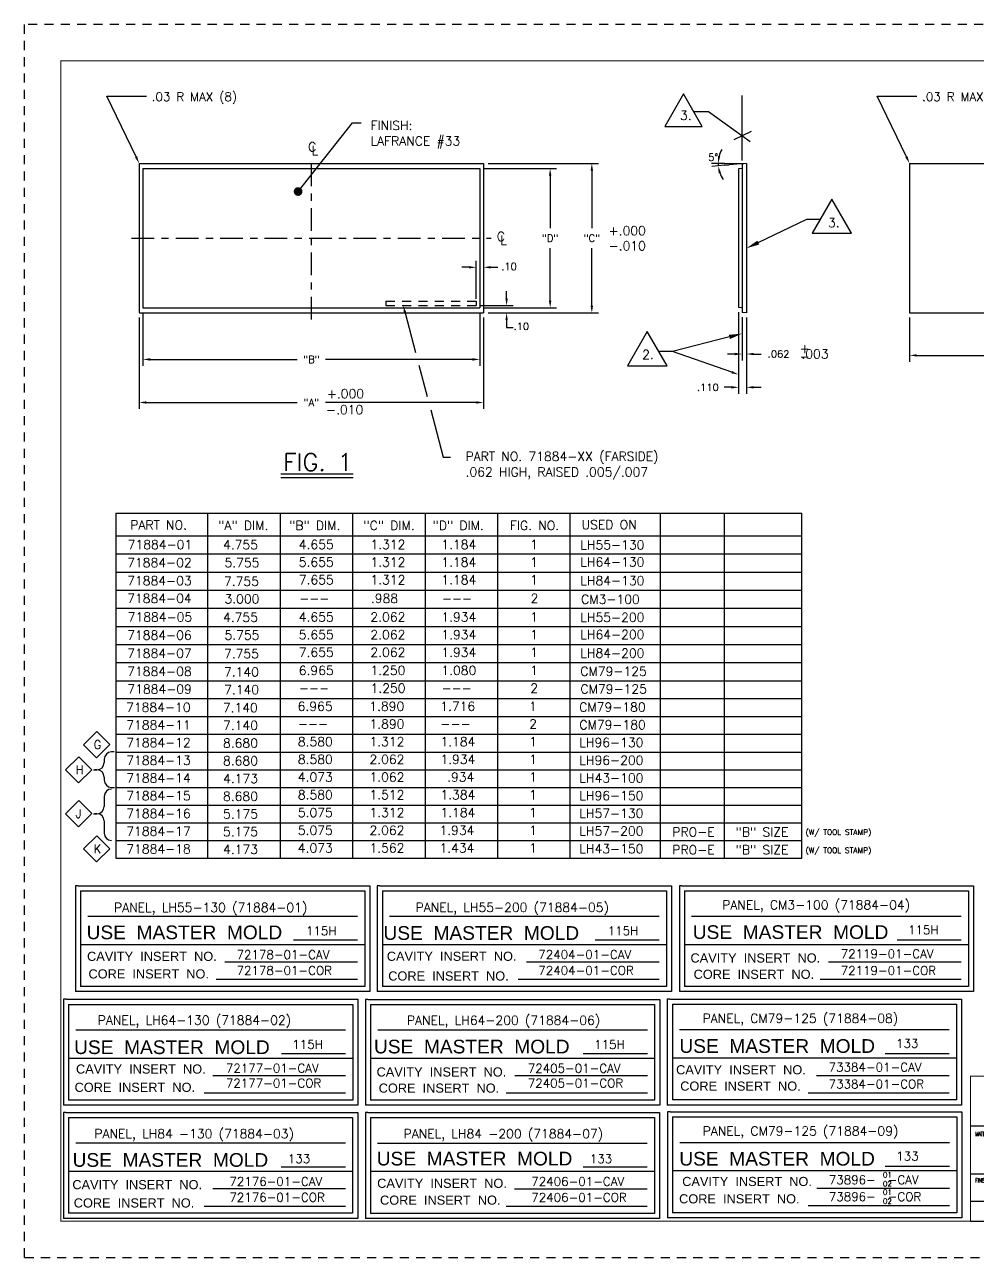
# Model space of a CAD drawing. Extents: x -24.6 to 21.5, y -2 to 16.6.
# Drawn here: x -0.5 to 12.64, y -0.5 to 16.5 of the extents above; entities that cross this region are included whole.
import ezdxf
from ezdxf.enums import TextEntityAlignment as Align

# ---------------------------------------------------------------- set-up
doc = ezdxf.new("R2010")
doc.units = 0
doc.header["$LTSCALE"] = 0.25
doc.header["$PDSIZE"] = 5
doc.linetypes.add('CENTER', pattern=[2, 1.25, -0.25, 0.25, -0.25])
doc.linetypes.add('DASHED', pattern=[0.75, 0.5, -0.25])
doc.layers.get('0').update_dxf_attribs({"linetype": 'CONTINUOUS'})
doc.layers.get('DEFPOINTS').update_dxf_attribs({"linetype": 'CONTINUOUS'})
for name, color, linetype in [('BOR', 5, 'CONTINUOUS'), ('CL', 7, 'CENTER'), ('DIM', 7, 'CONTINUOUS'), ('HID', 7, 'DASHED'), ('TEX', 7, 'CONTINUOUS'), ('TXT', 7, 'CONTINUOUS')]:
    doc.layers.add(name, color=color, linetype=linetype)
doc.styles.add('SANSSERIF', font='sas_____.pfb', dxfattribs={"height": 0.27})
doc.styles.get("Standard").update_dxf_attribs({"font": 'SIMPLEX.SHX'})
doc.dimstyles.get("Standard").update_dxf_attribs({"dimtxt": 0.18, "dimasz": 0.18, "dimexe": 0.18, "dimexo": 0.0625, "dimgap": 0.09, "dimtad": 0, "dimtih": 1, "dimtoh": 1, "dimzin": 0, "dimcen": 0.09, "dimazin": 3, "dimtfac": 1, "dimtofl": 0, "dimtmove": 0, "dimatfit": 3})

# ---------------------------------------------------------------- blocks, each defined once
blk = doc.blocks.new('CSIZE')
at = {"layer": 'BOR'}
for p, q in [((20, 16.5), (20, 15.625)), ((20, 16.125), (21.5, 16.125)), ((20.38, 16.125), (20.38, 15.625)), ((20, 15.875), (21.5, 15.875)), ((20, 15.625), (21.5, 15.625))]:
    blk.add_line(p, q, dxfattribs=at)
at = {"layer": 'BOR', "color": 5, "linetype": 'CONTINUOUS'}
for p, q in [((21.5, 0.5), (21.5, 3.44)), ((17.25, 0.5), (17.25, 2.5)), ((15.25, 2.25), (17.25, 2.25)), ((16.625, 2.25), (16.625, 1.062)), ((15.25, 2.062), (17.25, 2.062)), ((17.25, 2), (21.5, 2)), ((13.05, 1.812), (17.25, 1.812)), ((15.25, 1.562), (17.25, 1.562)), ((15.25, 1.312), (17.25, 1.312)), ((17.25, 1.25), (21.5, 1.25)), ((17.63, 0.75), (17.63, 1.25)), ((18.75, 0.75), (18.75, 1.25)), ((21.12, 0.75), (21.12, 1.25)), ((13.05, 1.15), (15.25, 1.15)), ((15.25, 1.062), (17.25, 1.062)), ((13.05, 0.775), (15.25, 0.775)), ((17.25, 0.75), (21.5, 0.75)), ((18.25, 0.5), (18.25, 0.75)), ((19.75, 0.5), (19.75, 0.75)), ((13.05, 0.5), (21.5, 0.5))]:
    blk.add_line(p, q, dxfattribs=at)
at = {"layer": 'BOR', "color": 1, "linetype": 'CONTINUOUS'}
for p, q in [((16.526, 3.149), (19.908, 3.149)), ((17.641, 2.469), (17.535, 2.469)), ((17.535, 2.469), (17.535, 2.279)), ((17.626, 2.427), (17.596, 2.427)), ((17.596, 2.427), (17.596, 2.381)), ((17.626, 2.381), (17.596, 2.381)), ((17.751, 2.469), (17.676, 2.279)), ((17.751, 2.469), (17.814, 2.469)), ((17.757, 2.347), (17.782, 2.417)), ((17.782, 2.417), (17.807, 2.347)), ((17.814, 2.469), (17.889, 2.279)), ((18.061, 2.398), (18.002, 2.398)), ((18.084, 2.309), (18.084, 2.469)), ((18.137, 2.469), (18.084, 2.469)), ((18.137, 2.309), (18.137, 2.469)), ((18.274, 2.469), (18.145, 2.469)), ((18.145, 2.301), (18.145, 2.445)), ((18.213, 2.301), (18.213, 2.393)), ((18.221, 2.309), (18.221, 2.404)), ((18.274, 2.309), (18.274, 2.469)), ((18.454, 2.469), (18.289, 2.469)), ((18.289, 2.421), (18.289, 2.469)), ((18.342, 2.421), (18.289, 2.421)), ((18.342, 2.279), (18.342, 2.421)), ((18.401, 2.279), (18.401, 2.421)), ((18.454, 2.421), (18.401, 2.421)), ((18.454, 2.421), (18.454, 2.469)), ((18.462, 2.279), (18.462, 2.469)), ((18.52, 2.469), (18.462, 2.469)), ((18.52, 2.469), (18.611, 2.469)), ((18.611, 2.421), (18.52, 2.421)), ((18.52, 2.421), (18.52, 2.394)), ((18.604, 2.394), (18.52, 2.394)), ((18.604, 2.394), (18.604, 2.353)), ((18.611, 2.469), (18.611, 2.421)), ((18.798, 2.398), (18.739, 2.398)), ((17.596, 2.279), (17.535, 2.279)), ((17.641, 2.339), (17.596, 2.339)), ((17.596, 2.339), (17.596, 2.279)), ((17.676, 2.279), (17.737, 2.279)), ((17.737, 2.279), (17.749, 2.305)), ((17.749, 2.305), (17.816, 2.305)), ((17.757, 2.347), (17.807, 2.347)), ((17.828, 2.279), (17.816, 2.305)), ((17.889, 2.279), (17.828, 2.279)), ((18.061, 2.353), (18.002, 2.353)), ((18.137, 2.309), (18.084, 2.309)), ((18.084, 2.279), (18.084, 2.301)), ((18.145, 2.301), (18.084, 2.301)), ((18.274, 2.279), (18.084, 2.279)), ((18.274, 2.301), (18.213, 2.301)), ((18.274, 2.309), (18.221, 2.309)), ((18.274, 2.279), (18.274, 2.301)), ((18.401, 2.279), (18.342, 2.279)), ((18.52, 2.279), (18.462, 2.279)), ((18.52, 2.279), (18.462, 2.279)), ((18.604, 2.353), (18.52, 2.353)), ((18.52, 2.353), (18.52, 2.326)), ((18.611, 2.326), (18.52, 2.326)), ((18.52, 2.279), (18.611, 2.279)), ((18.611, 2.279), (18.611, 2.326)), ((18.799, 2.353), (18.74, 2.353))]:
    blk.add_line(p, q, dxfattribs=at)
at = {"layer": 'BOR', "const_width": 0.015}
blk.add_lwpolyline([(0.5, 0.5), (0.5, 16.5), (21.5, 16.5), (21.5, 0.5)], close=True, dxfattribs=at)
at = {"layer": 'BOR', "color": 5, "linetype": 'CONTINUOUS', "const_width": 0.015}
for points in [[(15.25, 0.5), (15.25, 3.44), (21.5, 3.44)], [(13.05, 0.5), (13.05, 2.5), (15.25, 2.5)]]:
    blk.add_lwpolyline(points, dxfattribs=at)
at = {"layer": 'BOR', "color": 5, "linetype": 'CONTINUOUS'}
blk.add_lwpolyline([(15.25, 2.5), (21.5, 2.5)], dxfattribs=at)
at = {"layer": 'BOR', "color": 1, "linetype": 'CONTINUOUS'}
for centre, radius, start, end in [((17.626, 2.404), 0.023, 270, 90), ((17.641, 2.404), 0.0648, 270, 90), ((17.969, 2.374), 0.095, 14.9452, 347.2291), ((17.979, 2.374), 0.0486, 154.3898, 205.6102), ((17.969, 2.393), 0.0333, 8.2132, 177.8455), ((18.276, 2.545), 0.151, 210.3966, 248.8743), ((18.268, 2.534), 0.151, 215.6757, 248.8743), ((18.706, 2.374), 0.095, 14.9452, 347.2291), ((18.717, 2.374), 0.0486, 154.3898, 205.6102), ((18.706, 2.393), 0.0333, 8.2132, 177.8455), ((17.969, 2.354), 0.0333, 182.1545, 357.8455), ((18.706, 2.354), 0.0333, 182.1545, 357.8455)]:
    blk.add_arc(centre, radius, start, end, dxfattribs=at)
at = {"layer": 'BOR', "color": 1}
for s, width, p, p2 in [('REVISIONS', 1.1027, (20.249, 16.246), (21.26, 16.246)), ('LET.', 0.795169, (20.065, 15.929), (20.33, 15.929)), ('ECN NO.', 0.742851, (20.438, 15.92), (20.999, 15.92)), ('ENG. REL.', 0.54341, (20.474, 15.695), (20.959, 15.695))]:
    blk.add_text(s, height=0.125, dxfattribs=dict(at, width=width)).set_placement(p, p2, align=Align.FIT)
blk.add_text('A', height=0.125, dxfattribs=at).set_placement((20.195, 15.708), align=Align.CENTER)
at = {"layer": 'BOR', "color": 1, "linetype": 'CONTINUOUS'}
for s, height, width, p in [('C.A.D. GENERATED DRAWING', 0.17, 0.860215, (16.611, 3.176)), ('THIS DOCUMENT HAS BEEN ISSUED FOR ENGINEERING INFORMATIONAL', 0.10625, 0.860215, (15.75, 2.96)), ('PURPOSES ONLY. ANY REVISIONS TO THE CONTENT OF THIS DOCUMENT', 0.10625, 0.860215, (15.75, 2.79)), ('MUST BE INCORPORATED INTO THE ORIGINATING GRAPHICS FILE.', 0.10625, 0.860215, (15.75, 2.62)), ('UNLESS OTHERWISE SPECIFIED DIMENSIONS ARE IN INCHES', 0.0625, 0.537634, (13.315, 2.382)), ('CONTRACT NO.', 0.0625, 0.537634, (15.344, 2.405)), ('ENTERPRISE & EXECUTIVE AVES.', 0.1, 0.860215, (19.184, 2.316)), ('TOLERANCES ARE:', 0.0625, 0.537634, (13.315, 2.277)), ('FRACTIONS', 0.0625, 0.537634, (13.605, 2.179)), ('DECIMALS', 0.0625, 0.537634, (14.141, 2.179)), ('ANGLES', 0.0625, 0.537634, (14.66, 2.179)), ('+', 0.0625, 0.537634, (13.675, 2.041)), ('.XX', 0.0625, 0.537634, (14.139, 2.026)), ('+', 0.0625, 0.537634, (14.328, 2.038)), ('+', 0.0625, 0.537634, (14.72, 2.04)), ('APPROVALS', 0.0625, 0.537634, (15.795, 2.122)), ('DATE', 0.0625, 0.537634, (16.875, 2.122)), ('Subsidiary of LaFrance Corp', 0.08, 0.860215, (17.343, 2.1)), ('PHILADELPHIA, PA. 19153', 0.1, 0.860215, (19.315, 2.1)), ('-', 0.0625, 0.537634, (13.675, 2.008)), ('.XXX', 0.0625, 0.537634, (14.139, 1.897)), ('-', 0.0625, 0.537634, (14.328, 2.005)), ('+', 0.0625, 0.537634, (14.328, 1.905)), ('-', 0.0625, 0.537634, (14.328, 1.872)), ('-', 0.0625, 0.537634, (14.72, 2.007)), ('DRAWN', 0.0625, 0.537634, (15.344, 1.968)), ('MATERIAL', 0.0625, 0.537634, (13.118, 1.669)), ('CHECKED', 0.0625, 0.537634, (15.344, 1.723)), ('ENG.', 0.0625, 0.537634, (15.344, 1.471)), ('SIZE', 0.12, 0.537634, (17.283, 1.109)), ('CODE IDENT. NO.', 0.12, 0.537634, (17.668, 1.102)), ('DWG NO.', 0.12, 0.537634, (18.794, 1.103)), ('REV', 0.12, 0.537634, (21.217, 1.11)), ('FINISH', 0.0625, 0.537634, (13.118, 1.03)), ('C', 0.188, 0.860215, (17.342, 0.815)), ('SCALE', 0.12, 0.537634, (17.297, 0.584)), ('SHEET', 0.12, 0.537634, (19.79, 0.581)), ('OF', 0.12, 0.537634, (20.566, 0.576)), ('DO NOT SCALE DRAWING', 0.1, 0.537634, (13.507, 0.576)), ('1:1', 0.125, 0.860215, (17.705, 0.55)), ('1', 0.125, 0.860215, (20.247, 0.55))]:
    blk.add_text(s, height=height, dxfattribs=dict(at, width=width)).set_placement(p)
at = {"layer": 'BOR', "color": 1}
for tag, height, p in [('NAME', 0.06, (15.744, 1.881)), ('DATE', 0.06, (16.87, 1.875)), ('DRAWING', 0.15, (19.379, 1.671)), ('DRAWING', 0.15, (19.379, 1.355)), ('NUMBER', 0.15, (20, 0.894)), ('REVISION', 0.15, (21.391, 0.894))]:
    blk.add_attdef(tag, text='', height=height, dxfattribs=at).set_placement(p, align=Align.CENTER)
blk.add_attdef('CAD', (19.809, 0.375), '', height=0.06, dxfattribs=at)
blk = doc.blocks.new('*D17')
at = {"color": 7}
for p, q in [((9.157, 14.587), (8.978, 14.587)), ((9.157, 14.56), (8.98, 14.545))]:
    blk.add_line(p, q, dxfattribs=at)
for start, end in [(150.6783, 165.3392), (180, 185), (199.6608, 214.3217)]:
    blk.add_arc((9.46, 14.587), 0.392, start, end, dxfattribs=at)
for points in [[(9.097, 14.684), (9.064, 14.688), (9.068, 14.587)], [(9.074, 14.451), (9.107, 14.458), (9.069, 14.552)]]:
    blk.add_solid(points, dxfattribs=at)
at = {"layer": 'DEFPOINTS', "color": 0}
for p in [(9.068, 14.564), (9.22, 14.587), (9.22, 14.566), (9.379, 14.58), (9.424, 14.587)]:
    blk.add_point(p, dxfattribs=at)
at = {"color": 7}
blk.add_text('5%%D', height=0.1, dxfattribs=at).set_placement((8.93, 14.621))

msp = doc.modelspace()

# ---------------------------------------------------------------- linework, layer by layer
at = {"color": 7}
for p, q in [((1.03705, 14.67667), (0.63175, 15.51494)), ((11.66531, 14.67667), (11.26001, 15.51494)), ((5.77858, 14.51764), (5.77858, 12.59364)), ((5.83058, 14.58664), (5.83058, 12.52464)), ((1.13258, 12.59364), (5.77858, 12.59364)), ((1.08058, 12.52464), (5.83058, 12.52464))]:
    msp.add_line(p, q, dxfattribs=at)
for p, q in [((1.08058, 14.58664), (5.83058, 14.58664)), ((1.08058, 14.58664), (1.08058, 12.52464)), ((1.13258, 14.51764), (1.13258, 12.59364)), ((1.13258, 14.51764), (5.77858, 14.51764)), ((9.22004, 14.58664), (9.42367, 14.58664)), ((9.37866, 14.57955), (9.22004, 14.56567)), ((9.39771, 14.51764), (9.34971, 14.51344)), ((9.34971, 14.51344), (9.34971, 12.59784)), ((9.45971, 14.58664), (9.39771, 14.58122)), ((9.39771, 14.58122), (9.39771, 12.53007)), ((9.45971, 14.58664), (9.45971, 12.52464)), ((11.70884, 14.58664), (16.45884, 14.58664)), ((11.70884, 14.58664), (11.70884, 12.52464)), ((9.39771, 12.59364), (9.34971, 12.59784)), ((9.45971, 12.52464), (9.39771, 12.53007)), ((9.45971, 12.52464), (9.39771, 12.53007)), ((11.70884, 12.52464), (16.45884, 12.52464)), ((0.7592, 9.76336), (10.22354, 9.76336)), ((0.7592, 9.76336), (0.7592, 5.00329)), ((2.02354, 9.76336), (2.02354, 5.00329)), ((3.02354, 9.76336), (3.02354, 5.00329)), ((4.02354, 9.76336), (4.02354, 5.00329)), ((5.02354, 9.76336), (5.02354, 5.00329)), ((6.02354, 9.76336), (6.02354, 5.00329)), ((7.02354, 9.76336), (7.02354, 5.00329)), ((8.27354, 5.00329), (8.27354, 9.76336)), ((9.15354, 5.00329), (9.15354, 9.76336)), ((10.22354, 5.00329), (10.22354, 9.76336)), ((0.7592, 9.45136), (10.22354, 9.45136)), ((0.7592, 9.20136), (10.22354, 9.20136)), ((0.7592, 8.95136), (10.22354, 8.95136)), ((0.7592, 8.70136), (10.22354, 8.70136)), ((0.7592, 8.45136), (10.22354, 8.45136)), ((0.7592, 8.20136), (10.22354, 8.20136)), ((0.7592, 7.95136), (10.22354, 7.95136)), ((0.7592, 7.70136), (10.22354, 7.70136)), ((0.7592, 7.45136), (10.22354, 7.45136)), ((0.7592, 7.20713), (10.22354, 7.20713)), ((0.7592, 6.95713), (10.22354, 6.95713)), ((0.7592, 6.7129), (10.22354, 6.7129)), ((0.7592, 6.46867), (10.22354, 6.46867)), ((0.7592, 6.22444), (10.22354, 6.22444)), ((0.7592, 5.98021), (10.22354, 5.98021)), ((0.7592, 5.73598), (10.22354, 5.73598)), ((0.7592, 5.49175), (10.22354, 5.49175)), ((0.7592, 5.24752), (10.22354, 5.24752)), ((0.7592, 5.00329), (10.22354, 5.00329))]:
    msp.add_line(p, q)
at = {"color": 7, "linetype": 'BYBLOCK'}
for p, q in [((5.84158, 14.51764), (6.84, 14.51764)), ((5.89358, 14.58664), (7.41538, 14.58664)), ((7.32538, 14.48664), (7.32538, 13.69564)), ((6.75, 14.41764), (6.75, 13.69564)), ((5.83058, 13.49264), (5.83058, 13.06347)), ((6.75, 12.69364), (6.75, 13.41564)), ((7.32538, 12.62464), (7.32538, 13.41564)), ((5.63058, 13.15347), (5.53058, 13.15347)), ((5.73058, 12.71864), (5.73058, 13.24347)), ((5.93058, 13.15347), (6.03058, 13.15347)), ((6.14953, 12.72464), (6.14953, 12.82464)), ((5.79358, 12.62464), (6.23953, 12.62464)), ((5.84158, 12.59364), (6.84, 12.59364)), ((1.08058, 12.46164), (1.08058, 11.19961)), ((1.13258, 12.53064), (1.13258, 11.79332)), ((5.77858, 12.53064), (5.77858, 11.79332)), ((5.83058, 12.46164), (5.83058, 11.19961)), ((5.89358, 12.52464), (6.23953, 12.52464)), ((6.11087, 12.52464), (7.41538, 12.52464)), ((6.14953, 12.42464), (6.14953, 12.32464)), ((9.34971, 12.53484), (9.34971, 11.40846)), ((9.39771, 12.46707), (9.39771, 11.86769)), ((9.45971, 12.46164), (9.45971, 11.86769)), ((9.45971, 12.46164), (9.45971, 11.40846)), ((11.70884, 12.46164), (11.70884, 11.84897)), ((9.29771, 11.95769), (9.19771, 11.95769)), ((9.55971, 11.95769), (9.65971, 11.95769)), ((11.80884, 11.93897), (13.8867, 11.93897)), ((1.23258, 11.88332), (3.26081, 11.88332)), ((5.67858, 11.88332), (3.65034, 11.88332)), ((9.24971, 11.49846), (9.14971, 11.49846)), ((9.55971, 11.49846), (9.65971, 11.49846)), ((1.18058, 11.28961), (3.25843, 11.28961)), ((5.73058, 11.28961), (3.65272, 11.28961))]:
    msp.add_line(p, q, dxfattribs=at)
at = {"color": 7}
for points in [[(1.05205, 14.68393), (1.02204, 14.66942), (1.08058, 14.58664)], [(11.68032, 14.68393), (11.65031, 14.66942), (11.70884, 14.58664)]]:
    msp.add_solid(points, dxfattribs=at)
at = {"color": 7, "linetype": 'BYBLOCK'}
for points in [[(6.73333, 14.41764), (6.76667, 14.41764), (6.75, 14.51764)], [(7.30871, 14.48664), (7.34205, 14.48664), (7.32538, 14.58664)], [(5.63058, 13.17013), (5.63058, 13.1368), (5.73058, 13.15347)], [(5.93058, 13.17013), (5.93058, 13.1368), (5.83058, 13.15347)], [(6.13287, 12.72464), (6.1662, 12.72464), (6.14953, 12.62464)], [(6.73333, 12.69364), (6.76667, 12.69364), (6.75, 12.59364)], [(7.30871, 12.62464), (7.34205, 12.62464), (7.32538, 12.52464)], [(6.13287, 12.42464), (6.1662, 12.42464), (6.14953, 12.52464)], [(9.29771, 11.97436), (9.29771, 11.94102), (9.39771, 11.95769)], [(9.55971, 11.97436), (9.55971, 11.94102), (9.45971, 11.95769)], [(11.80884, 11.95563), (11.80884, 11.9223), (11.70884, 11.93897)], [(1.23258, 11.89999), (1.23258, 11.86666), (1.13258, 11.88332)], [(5.67858, 11.89999), (5.67858, 11.86666), (5.77858, 11.88332)], [(9.24971, 11.51513), (9.24971, 11.4818), (9.34971, 11.49846)], [(9.55971, 11.51513), (9.55971, 11.4818), (9.45971, 11.49846)], [(1.18058, 11.30628), (1.18058, 11.27295), (1.08058, 11.28961)], [(5.73058, 11.30628), (5.73058, 11.27295), (5.83058, 11.28961)]]:
    msp.add_solid(points, dxfattribs=at)
at = {"layer": 'BOR'}
for p, q in [((0.49445, 6.751), (0.31196, 6.56851)), ((0.67386, 6.5716), (0.49445, 6.751)), ((0.31196, 6.56851), (0.49137, 6.38911)), ((0.49137, 6.38911), (0.67386, 6.5716)), ((0.24597, 6.40427), (0.06348, 6.22178)), ((0.42538, 6.22487), (0.24597, 6.40427)), ((0.06348, 6.22178), (0.24289, 6.04238)), ((0.24289, 6.04238), (0.42538, 6.22487)), ((0.24597, 5.79864), (0.06348, 5.61615)), ((0.42538, 5.61923), (0.24597, 5.79864)), ((0.06348, 5.61615), (0.24289, 5.43674)), ((0.24289, 5.43674), (0.42538, 5.61923)), ((0.49445, 5.31459), (0.31196, 5.1321)), ((0.67386, 5.13519), (0.49445, 5.31459)), ((0.31196, 5.1321), (0.49137, 4.9527)), ((0.49137, 4.9527), (0.67386, 5.13519))]:
    msp.add_line(p, q, dxfattribs=at)
at = {"layer": 'CL'}
for p, q in [((3.45558, 12.43362), (3.45558, 14.67766)), ((0.97389, 13.55564), (5.93726, 13.55564))]:
    msp.add_line(p, q, dxfattribs=at)
at = {"layer": 'DEFPOINTS', "color": 0, "linetype": 'BYBLOCK'}
for p in [(5.77858, 14.51764), (5.83058, 14.58664), (5.83058, 13.55564), (1.13258, 12.59364), (5.73058, 12.65564), (5.73058, 12.62464), (5.77858, 12.59364), (5.77858, 12.59364), (6.75, 12.59364), (9.34971, 12.59784), (1.08058, 12.52464), (5.83058, 12.52464), (5.83058, 12.52464), (9.39771, 12.53007), (9.45971, 12.52464), (9.45971, 12.52464), (11.70884, 12.52464)]:
    msp.add_point(p, dxfattribs=at)
at = {"layer": 'DEFPOINTS', "color": 7, "linetype": 'BYBLOCK'}
for p in [(5.83058, 13.15347), (6.04787, 12.52464), (6.14953, 12.52464), (7.32538, 12.52464), (9.45971, 11.95769), (5.77858, 11.88332), (9.34971, 11.49846), (5.83058, 11.28961)]:
    msp.add_point(p, dxfattribs=at)
at = {"layer": 'DIM'}
for p, q in [((9.39771, 14.62477), (9.39771, 15.52167)), ((8.73189, 15.30116), (8.93702, 15.30116)), ((8.93702, 15.30116), (9.50897, 14.88993)), ((9.52546, 15.02732), (9.28349, 14.91191)), ((9.15704, 14.58664), (9.22004, 14.58664)), ((9.15728, 14.56018), (9.22004, 14.56567))]:
    msp.add_line(p, q, dxfattribs=at)
at = {"layer": 'DIM', "color": 7}
for p, q in [((3.34709, 14.29282), (4.02207, 15.14723)), ((4.02207, 15.14723), (4.14207, 15.14723)), ((9.62189, 13.49506), (10.29311, 13.81826)), ((10.29311, 13.81826), (10.47311, 13.81826)), ((6.14953, 12.32464), (6.23999, 12.32464)), ((9.22342, 12.19355), (8.4379, 11.99083)), ((8.4379, 11.99083), (8.2579, 11.99083)), ((8.4379, 11.99083), (8.2579, 11.99083))]:
    msp.add_line(p, q, dxfattribs=at)
at = {"layer": 'DIM', "color": 3, "linetype": 'BYBLOCK'}
msp.add_line((3.30989, 14.24574), (3.34709, 14.29282), dxfattribs=at)
at = {"layer": 'DIM'}
for points in [[(8.84959, 15.09731), (8.59017, 15.54663), (8.33075, 15.09731)], [(10.90911, 13.62323), (10.63714, 14.09431), (10.36516, 13.62323)], [(8.36244, 11.79619), (8.09046, 12.26727), (7.81848, 11.79619)]]:
    msp.add_lwpolyline(points, close=True, dxfattribs=at)
at = {"layer": 'DIM', "color": 7, "linetype": 'BYBLOCK', "const_width": 0.06}
msp.add_lwpolyline([(3.2913, 14.2222, 1), (3.2541, 14.17512, 1)], format="xyb", close=True, dxfattribs=at)
at = {"layer": 'DIM', "color": 7}
for points in [[(9.63491, 13.46803), (9.60888, 13.52209), (9.45971, 13.41697)], [(9.21593, 12.2226), (9.23092, 12.16451), (9.39771, 12.23854)]]:
    msp.add_solid(points, dxfattribs=at)
at = {"layer": 'HID'}
for p, q in [((-0.5, -0.5), (-0.5, 16.5)), ((21.5, 16.5), (-0.5, 16.5)), ((-0.5, -0.5), (21.5, -0.5))]:
    msp.add_line(p, q, dxfattribs=at)
at = {"layer": 'HID', "color": 7, "linetype": 'DASHED'}
for p, q in [((4.48225, 12.68664), (5.73058, 12.68664)), ((4.48225, 12.68664), (4.48225, 12.62464)), ((4.48225, 12.62464), (5.73058, 12.62464))]:
    msp.add_line(p, q, dxfattribs=at)
at = {"layer": 'HID', "color": 6, "linetype": 'DASHED'}
msp.add_line((5.73058, 12.68664), (5.73058, 12.62464), dxfattribs=at)
at = {"layer": 'TEX', "color": 7}
for p, q in [((4.74874, 12.52797), (4.89361, 11.98032)), ((8.4379, 11.99083), (8.3379, 11.99083)), ((9.25524, 11.70705), (8.4379, 11.99083)), ((4.94004, 11.8048), (5.05465, 11.37156)), ((5.10353, 11.18678), (5.27547, 10.53682)), ((5.27547, 10.53682), (5.37547, 10.53682))]:
    msp.add_line(p, q, dxfattribs=at)
at = {"layer": 'TEX'}
for p, q in [((0.7366, 6.47026), (0.69808, 6.47026)), ((0.59808, 6.37026), (0.59808, 6.32368)), ((0.4509, 6.22368), (0.49808, 6.22368)), ((0.49808, 6.22368), (0.46699, 6.22368)), ((0.59808, 6.12368), (0.59808, 6.08142)), ((0.69808, 5.98142), (0.74093, 5.98142)), ((0.59808, 5.85779), (0.59808, 5.71804)), ((0.4509, 5.61804), (0.49808, 5.61804)), ((0.49808, 5.61804), (0.46699, 5.61804)), ((0.59808, 5.51804), (0.59808, 5.39099)), ((0.59808, 5.39099), (0.59808, 5.34873)), ((0.20259, 4.6246), (0.20259, 3.1646)), ((0.23759, 4.6246), (0.20259, 4.6246)), ((0.23759, 4.6246), (4.26259, 4.6246)), ((4.26259, 4.6246), (4.26259, 3.1646)), ((4.36561, 4.62578), (4.36561, 3.16578)), ((4.40061, 4.62578), (4.36561, 4.62578)), ((4.40061, 4.62578), (8.42561, 4.62578)), ((8.42561, 4.62578), (8.42561, 3.16578)), ((8.53246, 4.62454), (8.53246, 3.16454)), ((8.56746, 4.62454), (8.53246, 4.62454)), ((8.56746, 4.62454), (12.59246, 4.62454)), ((12.59246, 4.62454), (12.59246, 3.16454)), ((0.27259, 4.5546), (0.27259, 3.2346)), ((0.27259, 4.5546), (4.19259, 4.5546)), ((4.19259, 4.5546), (4.19259, 3.2346)), ((4.43561, 4.55578), (8.35561, 4.55578)), ((4.43561, 4.55578), (4.43561, 3.23578)), ((8.35561, 4.55578), (8.35561, 3.23578)), ((8.60246, 4.55454), (8.60246, 3.23454)), ((8.60246, 4.55454), (12.52246, 4.55454)), ((12.52246, 4.55454), (12.52246, 3.23454)), ((4.19259, 3.2346), (0.27259, 3.2346)), ((8.35561, 3.23578), (4.43561, 3.23578)), ((12.52246, 3.23454), (8.60246, 3.23454)), ((4.26259, 3.1646), (0.20259, 3.1646)), ((8.42561, 3.16578), (4.36561, 3.16578)), ((12.59246, 3.16454), (8.53246, 3.16454)), ((0.03672, 3.05848), (0.03672, 1.59848)), ((0.07172, 3.05848), (0.03672, 3.05848)), ((0.07172, 3.05848), (4.09672, 3.05848)), ((0.10672, 2.98848), (4.02672, 2.98848)), ((0.10672, 2.98848), (0.10672, 1.66848)), ((4.02672, 2.98848), (4.02672, 1.66848)), ((4.09672, 3.05848), (4.09672, 1.59848)), ((4.20141, 3.05712), (4.20141, 1.59712)), ((4.23641, 3.05712), (4.20141, 3.05712)), ((4.23641, 3.05712), (8.26141, 3.05712)), ((4.27141, 2.98712), (8.19141, 2.98712)), ((4.27141, 2.98712), (4.27141, 1.66712)), ((8.19141, 2.98712), (8.19141, 1.66712)), ((8.26141, 3.05712), (8.26141, 1.59712)), ((8.36646, 3.05998), (8.36646, 1.59998)), ((8.40146, 3.05998), (8.36646, 3.05998)), ((8.40146, 3.05998), (12.42646, 3.05998)), ((8.43646, 2.98998), (12.35646, 2.98998)), ((8.43646, 2.98998), (8.43646, 1.66998)), ((12.35646, 2.98998), (12.35646, 1.66998)), ((12.42646, 3.05998), (12.42646, 1.59998)), ((4.09672, 1.59848), (0.03672, 1.59848)), ((4.02672, 1.66848), (0.10672, 1.66848)), ((8.26141, 1.59712), (4.20141, 1.59712)), ((8.19141, 1.66712), (4.27141, 1.66712)), ((12.42646, 1.59998), (8.36646, 1.59998)), ((12.35646, 1.66998), (8.43646, 1.66998)), ((0.06964, 1.49717), (0.03464, 1.49717)), ((0.03464, 1.49717), (0.03464, 0.03717)), ((0.06964, 1.49717), (4.09464, 1.49717)), ((0.10464, 1.42717), (0.10464, 0.10717)), ((0.10464, 1.42717), (4.02464, 1.42717)), ((4.02464, 1.42717), (4.02464, 0.10717)), ((4.09464, 1.49717), (4.09464, 0.03717)), ((4.20035, 1.49666), (4.20035, 0.03666)), ((4.23535, 1.49666), (4.20035, 1.49666)), ((4.23535, 1.49666), (8.26035, 1.49666)), ((4.27035, 1.42666), (8.19035, 1.42666)), ((4.27035, 1.42666), (4.27035, 0.10666)), ((8.19035, 1.42666), (8.19035, 0.10666)), ((8.26035, 1.49666), (8.26035, 0.03666)), ((8.369, 1.50596), (8.369, 0.04596)), ((8.404, 1.50596), (8.369, 1.50596)), ((8.404, 1.50596), (12.429, 1.50596)), ((8.439, 1.43596), (12.359, 1.43596)), ((8.439, 1.43596), (8.439, 0.11596)), ((12.359, 1.43596), (12.359, 0.11596)), ((12.429, 1.50596), (12.429, 0.04596)), ((4.09464, 0.03717), (0.03464, 0.03717)), ((4.02464, 0.10717), (0.10464, 0.10717)), ((8.26035, 0.03666), (4.20035, 0.03666)), ((8.19035, 0.10666), (4.27035, 0.10666)), ((12.429, 0.04596), (8.369, 0.04596)), ((12.359, 0.11596), (8.439, 0.11596))]:
    msp.add_line(p, q, dxfattribs=at)
for centre, start, end in [((0.69808, 6.37026), 90, 180), ((0.49808, 6.32368), 270, 0), ((0.49808, 6.12368), 0, 90), ((0.69808, 6.08142), 180, 270), ((0.69808, 5.85779), 90, 180), ((0.49808, 5.71804), 270, 0), ((0.49808, 5.51804), 0, 90), ((0.69808, 5.34873), 180, 270)]:
    msp.add_arc(centre, 0.1, start, end, dxfattribs=at)
at = {"layer": 'TEX', "color": 7}
for points in [[(4.73263, 12.5237), (4.76485, 12.53223), (4.72317, 12.62464)], [(9.26071, 11.7228), (9.24978, 11.69131), (9.34971, 11.67425)]]:
    msp.add_solid(points, dxfattribs=at)
at = {"layer": 'TXT', "color": 7, "linetype": 'CONTINUOUS'}
for p, q in [((0.63175, 15.51494), (1.18096, 15.51494)), ((11.26001, 15.51494), (11.80923, 15.51494))]:
    msp.add_line(p, q, dxfattribs=at)
at = {"layer": 'TXT'}
for p, q in [((3.03266, 10.30607), (4.03387, 10.30607)), ((3.03266, 10.25607), (4.03387, 10.25607))]:
    msp.add_line(p, q, dxfattribs=at)
at = {"layer": 'TXT', "color": 1}
for p, q in [((0.37259, 4.2046), (4.09259, 4.2046)), ((4.53561, 4.20578), (8.25561, 4.20578)), ((8.70246, 4.20454), (12.42246, 4.20454)), ((0.27259, 3.81502), (4.19259, 3.81502)), ((3.20781, 3.87737), (4.09259, 3.87737)), ((4.43561, 3.8162), (8.35561, 3.8162)), ((7.37083, 3.87855), (8.25561, 3.87855)), ((8.60246, 3.81496), (12.52246, 3.81496)), ((11.53768, 3.87731), (12.42246, 3.87731)), ((2.26278, 3.5746), (4.09259, 3.5746)), ((6.42579, 3.57578), (8.25561, 3.57578)), ((10.59264, 3.57454), (12.42246, 3.57454)), ((2.14426, 3.3346), (4.09259, 3.3346)), ((6.30727, 3.33578), (8.25561, 3.33578)), ((10.47412, 3.33454), (12.42246, 3.33454)), ((0.20672, 2.63848), (3.92672, 2.63848)), ((4.37141, 2.63712), (8.09141, 2.63712)), ((8.53646, 2.63998), (12.25646, 2.63998)), ((0.10672, 2.2489), (4.02672, 2.2489)), ((3.04194, 2.31125), (3.92672, 2.31125)), ((4.27141, 2.24753), (8.19141, 2.24753)), ((7.20663, 2.30989), (8.09141, 2.30989)), ((8.43646, 2.25039), (12.35646, 2.25039)), ((11.37168, 2.31275), (12.25646, 2.31275)), ((2.09691, 2.00848), (3.92672, 2.00848)), ((6.2616, 2.00712), (8.09141, 2.00712)), ((10.42664, 2.00998), (12.25646, 2.00998)), ((1.97839, 1.76848), (3.92672, 1.76848)), ((6.14308, 1.76712), (8.09141, 1.76712)), ((10.30813, 1.76998), (12.25646, 1.76998)), ((0.20464, 1.07717), (3.92464, 1.07717)), ((4.37035, 1.07666), (8.09035, 1.07666)), ((8.539, 1.08596), (12.259, 1.08596)), ((0.10464, 0.68759), (4.02464, 0.68759)), ((3.03986, 0.74994), (3.92464, 0.74994)), ((4.27035, 0.68708), (8.19035, 0.68708)), ((7.20557, 0.74943), (8.09035, 0.74943)), ((8.439, 0.69637), (12.359, 0.69637)), ((11.37422, 0.75873), (12.259, 0.75873)), ((2.09483, 0.44717), (3.92464, 0.44717)), ((6.26053, 0.44666), (8.09035, 0.44666)), ((10.42919, 0.45596), (12.259, 0.45596)), ((1.97631, 0.20717), (3.92464, 0.20717)), ((6.14202, 0.20666), (8.09035, 0.20666)), ((10.31067, 0.21596), (12.259, 0.21596))]:
    msp.add_line(p, q, dxfattribs=at)

# ---------------------------------------------------------------- block references
at = {"layer": 'BOR', "color": 5}
ref = msp.add_blockref('CSIZE', (-0.5, -0.5), dxfattribs=at)
ref.add_attrib('DRAWING', 'PANEL', dxfattribs={"color": 1, "height": 0.15}).set_placement((18.87894, 1.17088), align=Align.CENTER)
ref.add_attrib('DRAWING', 'LH & CM SERIES', dxfattribs={"color": 1, "height": 0.15}).set_placement((18.87894, 0.8554), align=Align.CENTER)
ref.add_attrib('NUMBER', '71884', dxfattribs={"color": 1, "height": 0.15}).set_placement((19.49968, 0.3945), align=Align.CENTER)
ref.add_attrib('DATE', '6/6/94', dxfattribs={"color": 1, "height": 0.06}).set_placement((16.37, 1.375), align=Align.CENTER)
ref.add_attrib('NAME', 'R. PHILLIPS', dxfattribs={"color": 1, "height": 0.06}).set_placement((15.24429, 1.3805), align=Align.CENTER)
ref.add_attrib('CAD', 'BOB P.C:\\DWG\\71884.DWG', (19.30922, -0.12475), dxfattribs={"color": 1, "height": 0.06})
ref.add_attrib('REVISION', 'T', dxfattribs={"color": 1, "height": 0.15}).set_placement((20.79937, 0.34858), align=Align.CENTER)

# ---------------------------------------------------------------- texts
at = {"color": 7, "linetype": 'BYBLOCK'}
for s, p in [('"D"', (6.75, 13.55564)), ('"C"', (7.32538, 13.55564)), ('.10', (6.18413, 13.16561)), ('.10', (6.35238, 12.33946)), ('"B"', (3.45558, 11.88332)), ('.062', (9.90209, 11.95769)), ('.110', (8.92638, 11.49846)), ('"A"', (3.45558, 11.28961))]:
    msp.add_text(s, height=0.1, dxfattribs=at).set_placement(p, align=Align.MIDDLE_CENTER)
at = {"layer": 'DIM'}
for s, p in [('3.', (8.54106, 15.1867)), ('FINISH:', (4.27185, 15.04738)), ('LAFRANCE #33', (4.27185, 14.8331)), ('C', (3.41078, 14.75293)), ('L', (3.45711, 14.70194)), ('3.', (10.58291, 13.70683)), ('C', (6.01408, 13.51621)), ('+.000', (7.55644, 13.59563)), ('L', (6.06041, 13.46522)), ('-.010', (7.55644, 13.38729)), ('2.', (8.01915, 11.88833)), ('+.000', (3.66866, 11.34731)), ('-.010', (3.65715, 11.12747)), ('PART NO. 71884-XX (FARSIDE)', (5.58318, 10.48318)), ('.062 HIGH, RAISED .005/.007', (5.58318, 10.2689))]:
    msp.add_text(s, height=0.125, dxfattribs=at).set_placement(p)
at = {"layer": 'TEX'}
for s, height, p in [('+', 0.125, (10.1921, 11.97167)), ('-', 0.125, (10.1921, 11.86125)), ('     .003', 0.125, (9.75079, 11.89624)), ('G', 0.12, (0.45097, 6.51085)), ('H', 0.12, (0.20249, 6.16413)), ('J', 0.12, (0.20249, 5.55849)), ('K', 0.12, (0.45097, 5.07444)), ('115H', 0.12, (3.38109, 3.94232)), ('115H', 0.12, (7.54411, 3.9435)), ('115H', 0.12, (11.68833, 3.95515)), ('72119-01-CAV', 0.12, (10.75848, 3.62714)), ('72178-01-CAV', 0.12, (2.4239, 3.6143)), ('72404-01-CAV', 0.12, (6.58692, 3.61548)), ('72178-01-COR', 0.12, (2.4239, 3.39562)), ('72404-01-COR', 0.12, (6.58692, 3.3968)), ('72119-01-COR', 0.12, (10.75848, 3.39479)), ('115H', 0.12, (3.19259, 2.3762)), ('115H', 0.12, (7.35728, 2.37484)), ('133', 0.12, (11.52233, 2.39059)), ('72177-01-CAV', 0.12, (2.27642, 2.04818)), ('72405-01-CAV', 0.12, (6.44111, 2.04682)), ('73384-01-CAV', 0.12, (10.59249, 2.06257)), ('72177-01-COR', 0.12, (2.27642, 1.84317)), ('72405-01-COR', 0.12, (6.44111, 1.84181)), ('73384-01-COR', 0.12, (10.59249, 1.83023)), ('133', 0.12, (3.1311, 0.80045)), ('133', 0.12, (7.29681, 0.79994)), ('133', 0.12, (11.52487, 0.83657)), ('72176-01-CAV', 0.12, (2.32433, 0.4861)), ('72406-01-CAV', 0.12, (6.49003, 0.48559)), ('73896-  -CAV', 0.12, (10.59503, 0.50855)), ('01', 0.072, (11.34106, 0.60301)), ('02', 0.072, (11.34106, 0.47958)), ('72176-01-COR', 0.12, (2.32433, 0.26742)), ('72406-01-COR', 0.12, (6.49003, 0.26691)), ('73896-  -COR', 0.12, (10.59503, 0.27621)), ('01', 0.072, (11.34106, 0.36143)), ('02', 0.072, (11.34106, 0.238))]:
    msp.add_text(s, height=height, dxfattribs=at).set_placement(p)
at = {"layer": 'TXT'}
for s, height, p in [('.03 R MAX (8)', 0.12, (1.25372, 15.44646)), ('.03 R MAX (4)', 0.12, (11.88199, 15.44646)), ('FIG. 1', 0.24, (3.06777, 10.3466)), ('PART NO.', 0.125, (0.95738, 9.53746)), ('"A" DIM.  ', 0.125, (2.17115, 9.53089)), ('"B" DIM.  ', 0.125, (3.1492, 9.53089)), ('"C" DIM.  ', 0.125, (4.17393, 9.53089)), ('"D" DIM.  ', 0.125, (5.12897, 9.53089)), ('FIG. NO.', 0.125, (6.19452, 9.53089)), ('USED ON', 0.125, (7.18378, 9.54122)), ('71884-01', 0.125, (0.92221, 9.26772)), ('4.755', 0.125, (2.23683, 9.26434)), ('4.655', 0.125, (3.28206, 9.26791)), ('1.312', 0.125, (4.27051, 9.26791)), ('1.184', 0.125, (5.24923, 9.26791)), ('1', 0.125, (6.47383, 9.26791)), ('LH55-130', 0.125, (7.16672, 9.26314)), ('71884-02', 0.125, (0.91544, 9.01808)), ('5.755', 0.125, (2.25676, 9.01808)), ('5.655', 0.125, (3.28206, 9.02465)), ('1.312', 0.125, (4.27051, 9.02465)), ('1.184', 0.125, (5.24923, 9.02465)), ('1', 0.125, (6.47383, 9.02465)), ('LH64-130', 0.125, (7.16672, 9.02687)), ('71884-03', 0.125, (0.91544, 8.76825)), ('7.755', 0.125, (2.25018, 8.76167)), ('7.655', 0.125, (3.28206, 8.7814)), ('1.312', 0.125, (4.27051, 8.7814)), ('1.184', 0.125, (5.24923, 8.7814)), ('1', 0.125, (6.47383, 8.7814)), ('LH84-130', 0.125, (7.16672, 8.77006)), ('71884-04', 0.125, (0.91544, 8.52499)), ('3.000', 0.125, (2.25676, 8.51842)), ('---', 0.125, (3.28864, 8.52499)), ('.988', 0.125, (4.27708, 8.52499)), ('---', 0.125, (5.25581, 8.52499)), ('2', 0.125, (6.48041, 8.52499)), ('CM3-100', 0.125, (7.177, 8.51325)), ('71884-05', 0.125, (0.92221, 8.26772)), ('4.755', 0.125, (2.23683, 8.26434)), ('4.655', 0.125, (3.28206, 8.26791)), ('2.062', 0.125, (4.27051, 8.26791)), ('1.934', 0.125, (5.24923, 8.26791)), ('1', 0.125, (6.47383, 8.26791)), ('LH55-200', 0.125, (7.16672, 8.26314)), ('71884-06', 0.125, (0.91544, 8.01808)), ('5.755', 0.125, (2.25676, 8.01808)), ('5.655', 0.125, (3.28206, 8.02465)), ('2.062', 0.125, (4.27051, 8.02465)), ('1.934', 0.125, (5.24923, 8.02465)), ('1', 0.125, (6.47383, 8.02465)), ('LH64-200', 0.125, (7.16672, 8.02687)), ('71884-07', 0.125, (0.91544, 7.76825)), ('7.755', 0.125, (2.25018, 7.76167)), ('7.655', 0.125, (3.28206, 7.7814)), ('2.062', 0.125, (4.27051, 7.7814)), ('1.934', 0.125, (5.24923, 7.7814)), ('1', 0.125, (6.47383, 7.7814)), ('LH84-200', 0.125, (7.16672, 7.77006)), ('6.965', 0.125, (3.28206, 7.5314)), ('1.250', 0.125, (4.27051, 7.5314)), ('1.080', 0.125, (5.24923, 7.5314)), ('1', 0.125, (6.47383, 7.5314)), ('71884-08', 0.125, (0.91544, 7.51825)), ('7.140', 0.125, (2.25018, 7.51167)), ('CM79-125', 0.125, (7.16672, 7.52006)), ('71884-09', 0.125, (0.9175, 7.27402)), ('7.140', 0.125, (2.25224, 7.26744)), ('---', 0.125, (3.28412, 7.28717)), ('1.250', 0.125, (4.27257, 7.28717)), ('---', 0.125, (5.25129, 7.28717)), ('2', 0.125, (6.47589, 7.28717)), ('CM79-125', 0.125, (7.16878, 7.27583)), ('71884-10', 0.125, (0.90023, 7.02402)), ('7.140', 0.125, (2.23496, 7.01744)), ('6.965', 0.125, (3.26685, 7.03717)), ('1.890', 0.125, (4.25529, 7.03717)), ('1.716', 0.125, (5.23401, 7.03717)), ('1', 0.125, (6.45861, 7.03717)), ('CM79-180', 0.125, (7.1515, 7.02583)), ('71884-11', 0.125, (0.90229, 6.77979)), ('7.140', 0.125, (2.23702, 6.77321)), ('---', 0.125, (3.26891, 6.79294)), ('1.890', 0.125, (4.25735, 6.79294)), ('---', 0.125, (5.23607, 6.79294)), ('2', 0.125, (6.46067, 6.79294)), ('CM79-180', 0.125, (7.15356, 6.7816)), ('71884-12', 0.125, (0.90229, 6.53556)), ('8.680', 0.125, (2.23702, 6.52898)), ('8.580', 0.125, (3.26891, 6.54871)), ('1.312', 0.125, (4.25735, 6.54871)), ('1.184', 0.125, (5.23607, 6.54871)), ('1', 0.125, (6.46067, 6.54871)), ('LH96-130', 0.125, (7.15356, 6.53737)), ('71884-13', 0.125, (0.90229, 6.29133)), ('8.680', 0.125, (2.23702, 6.28475)), ('8.580', 0.125, (3.26891, 6.30448)), ('2.062', 0.125, (4.25735, 6.30448)), ('1.934', 0.125, (5.23607, 6.30448)), ('1', 0.125, (6.46067, 6.30448)), ('LH96-200', 0.125, (7.15356, 6.29314)), ('71884-14', 0.125, (0.90229, 6.0471)), ('4.173', 0.125, (2.23702, 6.04052)), ('4.073', 0.125, (3.26891, 6.06025)), ('1.062', 0.125, (4.25735, 6.06025)), ('.934', 0.125, (5.32888, 6.06025)), ('1', 0.125, (6.46067, 6.06025)), ('LH43-100', 0.125, (7.15356, 6.04891)), ('71884-15', 0.125, (0.90229, 5.80287)), ('8.680', 0.125, (2.23702, 5.79629)), ('8.580', 0.125, (3.26891, 5.81602)), ('1.512', 0.125, (4.25735, 5.81602)), ('1.384', 0.125, (5.23607, 5.81602)), ('1', 0.125, (6.46067, 5.81602)), ('LH96-150', 0.125, (7.15356, 5.80468)), ('71884-16', 0.125, (0.90229, 5.55864)), ('5.175', 0.125, (2.23702, 5.55206)), ('5.075', 0.125, (3.26891, 5.57179)), ('1.312', 0.125, (4.25735, 5.57179)), ('1.184', 0.125, (5.23607, 5.57179)), ('1', 0.125, (6.46067, 5.57179)), ('LH57-130', 0.125, (7.15356, 5.56045)), ('5.075', 0.125, (3.26891, 5.32756)), ('2.062', 0.125, (4.25735, 5.32756)), ('1.934', 0.125, (5.22265, 5.32756)), ('1', 0.125, (6.46067, 5.32756)), ('LH57-200', 0.125, (7.15356, 5.31622)), ('71884-17', 0.125, (0.90229, 5.31441)), ('5.175', 0.125, (2.23702, 5.30783)), ('PRO-E', 0.125, (8.43547, 5.30353)), ('"B" SIZE', 0.125, (9.30941, 5.30353)), ('(W/ TOOL STAMP)', 0.075, (10.27424, 5.32581)), ('71884-18', 0.125, (0.90229, 5.07018)), ('4.173', 0.125, (2.23702, 5.0636)), ('4.073', 0.125, (3.26891, 5.08333)), ('1.562', 0.125, (4.25735, 5.08333)), ('1.434', 0.125, (5.22265, 5.08333)), ('1', 0.125, (6.46067, 5.08333)), ('LH43-150', 0.125, (7.15356, 5.07199)), ('PRO-E', 0.125, (8.43547, 5.05838)), ('"B" SIZE', 0.125, (9.30941, 5.05838)), ('(W/ TOOL STAMP)', 0.075, (10.27424, 5.07581))]:
    msp.add_text(s, height=height, dxfattribs=at).set_placement(p)
at = {"layer": 'TXT', "color": 1}
for s, p in [('PANEL, CM3-100 (71884-04)', (9.12322, 4.29831)), ('PANEL, LH55-130 (71884-01)', (0.73322, 4.26216)), ('PANEL, LH55-200 (71884-05)', (4.89364, 4.26334)), ('PANEL, LH64-130 (71884-02)', (0.50872, 2.70878)), ('PANEL, LH64-200 (71884-06)', (4.77375, 2.70742)), ('PANEL, CM79-125 (71884-08)', (8.85198, 2.73374)), ('PANEL, LH84 -130 (71884-03)', (0.46204, 1.14196)), ('PANEL, LH84 -200 (71884-07)', (4.72808, 1.14145)), ('PANEL, CM79-125 (71884-09)', (8.85453, 1.17972))]:
    msp.add_text(s, height=0.125, dxfattribs=at).set_placement(p)
at = {"layer": 'TXT', "color": 1, "linetype": 'CONTINUOUS', "style": 'SANSSERIF'}
for p in [(8.71752, 3.89055), (0.35464, 3.88744), (4.45079, 3.87842), (0.18252, 2.30361), (4.31923, 2.3125), (8.53298, 2.32002), (0.16151, 0.74851), (4.35733, 0.76724), (8.53168, 0.76533)]:
    msp.add_text('USE  MASTER  MOLD', height=0.189, dxfattribs=at).set_placement(p)
at = {"layer": 'TXT', "color": 1, "style": 'SANSSERIF'}
for s, p in [('CAVITY  INSERT  NO.', (0.36101, 3.58837)), ('CAVITY  INSERT  NO.', (4.49656, 3.5892)), ('CAVITY  INSERT  NO.', (8.68645, 3.56586)), ('CORE  INSERT  NO.', (0.38071, 3.34602)), ('CORE  INSERT  NO.', (4.51626, 3.31731)), ('CORE  INSERT  NO.', (8.72931, 3.34072)), ('CAVITY  INSERT  NO.', (0.20859, 2.03407)), ('CAVITY  INSERT  NO.', (4.35515, 1.99374)), ('CAVITY  INSERT  NO.', (8.48762, 2.02389)), ('CORE  INSERT  NO.', (0.18889, 1.78187)), ('CORE  INSERT  NO.', (4.38471, 1.77107)), ('CORE  INSERT  NO.', (8.54477, 1.79875)), ('CAVITY  INSERT  NO.', (0.15803, 0.43959)), ('CAVITY  INSERT  NO.', (4.3637, 0.45833)), ('CAVITY  INSERT  NO.', (8.57203, 0.48347)), ('CORE  INSERT  NO.', (4.4031, 0.22582)), ('CORE  INSERT  NO.', (8.52917, 0.24406)), ('CORE  INSERT  NO.', (0.17773, 0.1874))]:
    msp.add_text(s, height=0.126, dxfattribs=at).set_placement(p)

# ---------------------------------------------------------------- dimensions: what is measured, and where the dimension line sits
dim = msp.add_angular_dim_2l(base=(9.0685, 14.56386), line1=((9.37866, 14.57955), (9.22004, 14.56567)), line2=((9.22004, 14.58664), (9.42367, 14.58664)), text='5%%D', dimstyle='Standard', override={"dimtxt": 0.1, "dimasz": 0.1, "dimexe": 0.09, "dimexo": 0.063, "dimdec": 4, "dimzin": 4, "dimclrd": 7, "dimclre": 7, "dimclrt": 7, "dimadec": 4, "dimazin": 1, "dimtdec": 4})
dim.commit()
dim.dimension.update_dxf_attribs({"geometry": '*D17', "text_midpoint": (9.12951, 14.79767), "dimtype": 130})

doc.saveas('drawing.dxf')
